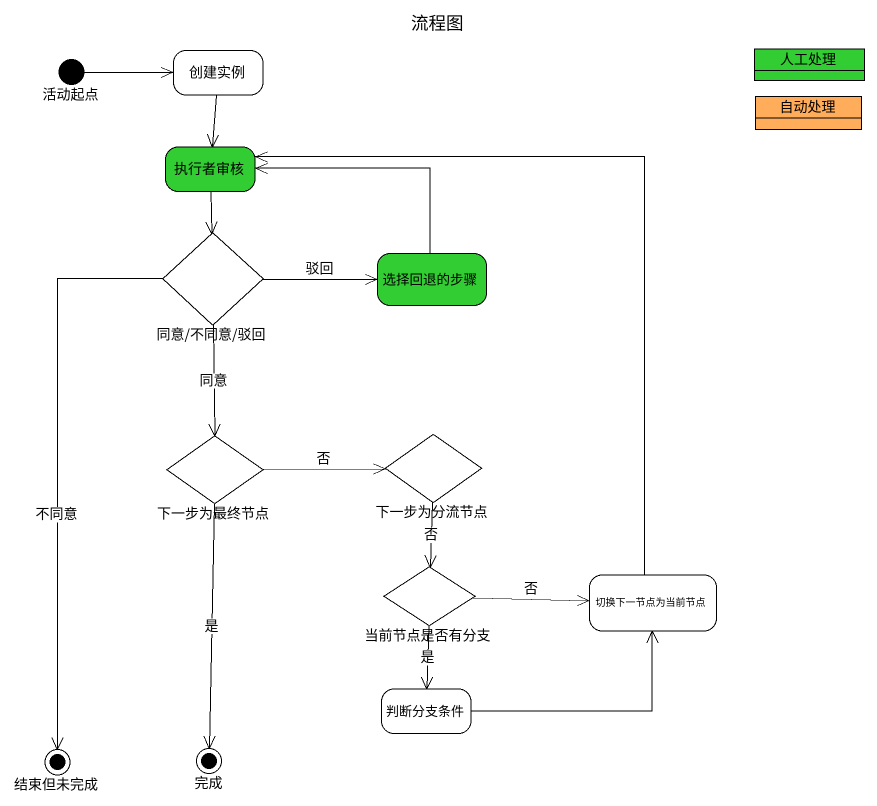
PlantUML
@startuml
title 流程图
hide empty description
state 活动起点 <<start>>
state 创建实例
state 人工处理 <<partition>> #32CD32
state 自动处理 <<partition>> #FFAD5B
state 执行者审核 #32CD32
state "同意/不同意/驳回" as 同意_不同意_驳回 <<choice>> #32CD32
state 选择回退的步骤 #32CD32
state 下一步为最终节点 <<choice>>
state 下一步为分流节点 <<choice>>
state 当前节点是否有分支 <<choice>>
state 切换下一节点为当前节点
state 判断分支条件
state 结束但未完成 <<end>> #FF0000
state 完成 <<end>>
活动起点 -right-> 创建实例
创建实例 --> 执行者审核
执行者审核 --> 同意_不同意_驳回
同意_不同意_驳回 -right-> 选择回退的步骤 : 驳回
同意_不同意_驳回 --> 下一步为最终节点 : 同意
同意_不同意_驳回 --> 结束但未完成 : 不同意
选择回退的步骤 -left-> 执行者审核
下一步为最终节点 -right-> 下一步为分流节点 : 否
下一步为最终节点 --> 完成 : 是
下一步为分流节点 --> 当前节点是否有分支 : 否
当前节点是否有分支 -right-> 切换下一节点为当前节点 : 否
当前节点是否有分支 --> 判断分支条件 : 是
切换下一节点为当前节点 -up-> 执行者审核
判断分支条件 -right-> 切换下一节点为当前节点
@enduml
